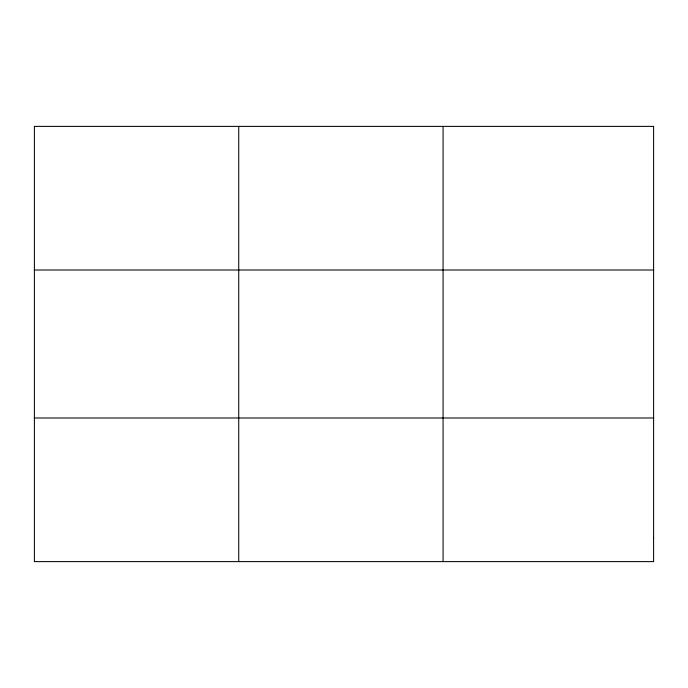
<?xml version="1.0" encoding="UTF-8"?>
<svg xmlns="http://www.w3.org/2000/svg" width="688" height="688" viewBox="0 0 688 688"><rect width="100%" height="100%" fill="white"/><g stroke="black" fill="none" stroke-linecap="round" stroke-linejoin="round"><path stroke-width="1.03" d="M238.736 561.614L238.736 126.386M443.072 561.614L443.072 126.386M34.4 270.014L653.6 270.014M34.4 417.986L653.6 417.986M653.6 537.681L653.6 561.614L34.4 561.614L34.4 126.386L653.6 126.386L653.6 537.681"/></g></svg>
